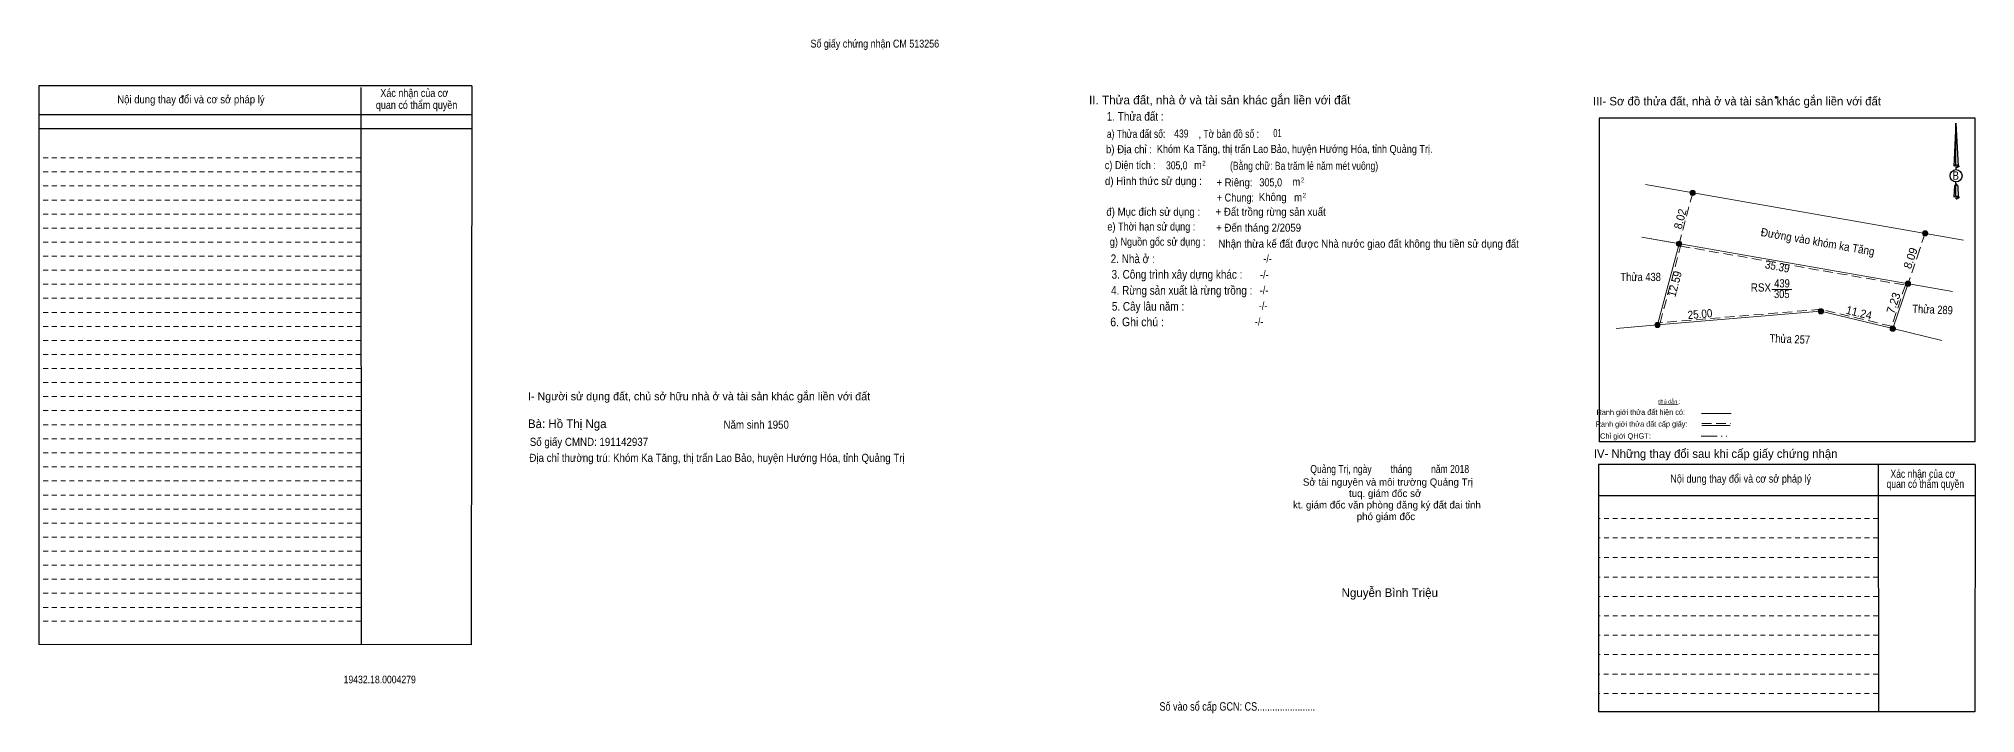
# Model space of a CAD drawing. Header units: metres. Extents: x 535677 to 536332, y 1839161 to 1839306.
# Drawn here: x 535677.5 to 535972.4, y 1839161.6 to 1839264.3 of the extents above; entities that cross this region are included whole.
import ezdxf
from ezdxf.enums import TextEntityAlignment as Align

# ---------------------------------------------------------------- set-up
doc = ezdxf.new("R2010")
doc.units = ezdxf.units.M
doc.header["$LTSCALE"] = 0.49
doc.header["$PDMODE"] = 32
doc.header["$PDSIZE"] = 0.245
for name, pattern in [('DASH_DOUBLE_DOT', [9.2, 5, -1.2, 0.3, -1.2, 0.3, -1.2]), ('MEDIUM_DASHED', [4.5, 3, -1.5]), ('SHORT_DASHED', [2.7, 1.5, -1.2])]:
    doc.linetypes.add(name, pattern=pattern)
for name, color, linetype in [('10', 7, 'Continuous'), ('23', 7, 'Continuous'), ('40', 7, 'Continuous')]:
    doc.layers.add(name, color=color, linetype=linetype)
for name, color, linetype, lineweight in [('15', 7, 'Continuous', 13), ('18', 7, 'Continuous', 25), ('28', 7, 'SHORT_DASHED', 13), ('52', 7, 'Continuous', 13), ('55', 7, 'Continuous', 13)]:
    doc.layers.add(name, color=color, linetype=linetype, lineweight=lineweight)

msp = doc.modelspace()

# ---------------------------------------------------------------- hatches: boundary and pattern name
at = {"layer": '15'}
for points in [[(535929.8043, 1839240.8274, 1), (535929.0043, 1839240.8274, 1)], [(535927.7343, 1839233.0774, 1), (535926.9343, 1839233.0774, 1)], [(535965.2143, 1839234.6674, 1), (535964.4143, 1839234.6674, 1)], [(535962.6043, 1839227.0074, 1), (535961.8043, 1839227.0074, 1)], [(535924.4343, 1839220.7174, 1), (535923.6343, 1839220.7174, 1)], [(535949.3443, 1839222.7974, 1), (535948.5443, 1839222.7974, 1)], [(535960.2743, 1839220.1574, 1), (535959.4743, 1839220.1574, 1)]]:
    msp.add_hatch(color=256, dxfattribs=at).paths.add_polyline_path(points)

# ---------------------------------------------------------------- linework, layer by layer
for p, q in [((535944.02, 1839238.29), (535922.21, 1839242.08)), ((535970.67, 1839233.65), (535944.02, 1839238.29)), ((535925.97, 1839233.32), (535921.64, 1839234.07)), ((535968.97, 1839225.83), (535921.64, 1839234.07)), ((535927.34, 1839233.08), (535924.04, 1839220.72)), ((535959.88, 1839220.16), (535962.21, 1839227.01)), ((535959.88, 1839220.16), (535962.21, 1839227.01)), ((535941.46, 1839226.14), (535944.51, 1839226.14)), ((535959.88, 1839220.16), (535967.38, 1839218.35)), ((535959.88, 1839220.16), (535967.38, 1839218.35))]:
    msp.add_line(p, q, dxfattribs=at)
at = {"layer": '15', "linetype": 'MEDIUM_DASHED'}
for p, q in [((535929.41, 1839240.83), (535927.34, 1839233.08)), ((535964.81, 1839234.67), (535963.89, 1839231.98)), ((535963.95, 1839232.11), (535962.21, 1839227.01)), ((535963.93, 1839232.11), (535963.89, 1839231.98))]:
    msp.add_line(p, q, dxfattribs=at)
msp.add_lwpolyline([(535927.57, 1839232.73), (535961.81, 1839226.78), (535959.69, 1839220.51), (535948.97, 1839223.1), (535924.45, 1839221.06)], close=True, dxfattribs=at)
at = {"layer": '15'}
msp.add_lwpolyline([(535924.04, 1839220.72), (535948.95, 1839222.8), (535959.88, 1839220.16)], dxfattribs=at)
msp.add_lwpolyline([(535924.04, 1839220.72), (535948.95, 1839222.8), (535959.88, 1839220.16)], dxfattribs=at)
for centre in [(535929.4043, 1839240.8274), (535927.3343, 1839233.0774), (535964.8143, 1839234.6674), (535962.2043, 1839227.0074), (535924.0343, 1839220.7174), (535948.9443, 1839222.7974), (535959.8743, 1839220.1574)]:
    msp.add_circle(centre, 0.4, dxfattribs=at)
at = {"layer": '18'}
for p, q in [((535969.51, 1839251.42), (535969.87, 1839244.89)), ((535969.51, 1839251.42), (535969.87, 1839244.89)), ((535969.51, 1839251.42), (535969.87, 1839244.89)), ((535969.23, 1839245.89), (535969.2, 1839244.89)), ((535969.51, 1839245.09), (535969.51, 1839244.82)), ((535969.51, 1839244.82), (535969.51, 1839244.67)), ((535969.51, 1839244.67), (535969.51, 1839244.44)), ((535969.51, 1839244.67), (535969.51, 1839244.44)), ((535969.51, 1839244.67), (535969.51, 1839244.44)), ((535969.51, 1839242.21), (535969.51, 1839242.52)), ((535969.51, 1839242.21), (535969.51, 1839242.52)), ((535969.51, 1839242.21), (535969.51, 1839242.52)), ((535969.51, 1839242.21), (535969.79, 1839241.84)), ((535969.51, 1839242.21), (535969.79, 1839241.84)), ((535969.51, 1839242.21), (535969.79, 1839241.84)), ((535969.79, 1839241.84), (535969.87, 1839240.16)), ((535969.79, 1839241.84), (535969.87, 1839240.16)), ((535969.79, 1839241.84), (535969.87, 1839240.16)), ((535969.51, 1839240.37), (535969.51, 1839240.11)), ((535969.51, 1839240.11), (535969.51, 1839239.94))]:
    msp.add_line(p, q, dxfattribs=at)
for points in [[(535969.51, 1839245.09), (535969.51, 1839251.42), (535969.23, 1839245.89)], [(535969.51, 1839240.37), (535969.51, 1839242.21), (535969.3, 1839241.84), (535969.23, 1839241.15), (535969.2, 1839240.16)]]:
    msp.add_lwpolyline(points, dxfattribs=at)
for centre, start_param, end_param in [((535969.5277, 1839244.8695), 1.57079633, 3.07445202), ((535969.5277, 1839244.8695), 0.06714063, 1.57079633), ((535969.5277, 1839244.8695), 4.71238898, 6.28318531), ((535969.5277, 1839240.124), 2.49106941, 3.07427841), ((535969.5277, 1839240.124), 1.57079633, 2.49106941), ((535969.5277, 1839240.124), 0.06714063, 1.57079633), ((535969.5277, 1839240.124), 4.71238898, 6.28318531)]:
    msp.add_ellipse(centre, major_axis=(0.3352, 0), ratio=0.655448, start_param=start_param, end_param=end_param, dxfattribs=at)
msp.add_ellipse((535969.5274, 1839243.4368), major_axis=(0, 0.9298), ratio=0.983453, dxfattribs=at)
for p in [(535969.87, 1839244.89), (535969.87, 1839240.16)]:
    msp.add_point(p, dxfattribs=at)
at = {"layer": '28', "linetype": 'Continuous', "lineweight": 25}
for p, q in [((535743.42, 1839257.14), (535677.47, 1839257.14)), ((535726.53, 1839256.87), (535726.57, 1839172.02)), ((535743.42, 1839257.14), (535743.35, 1839172.01)), ((535743.42, 1839252.7), (535677.56, 1839252.7)), ((535743.42, 1839252.7), (535677.56, 1839252.7)), ((535743.42, 1839250.56), (535677.56, 1839250.56)), ((535915.17, 1839252.19), (535915.17, 1839202.94)), ((535972.45, 1839202.94), (535915.17, 1839202.94)), ((535957.65, 1839199.47), (535957.7, 1839161.84)), ((535972.41, 1839199.47), (535972.37, 1839161.84)), ((535972.37, 1839194.69), (535915.08, 1839194.69)), ((535743.35, 1839172.01), (535677.47, 1839172.06)), ((535972.37, 1839161.84), (535915.08, 1839161.84))]:
    msp.add_line(p, q, dxfattribs=at)
at = {"layer": '28'}
for p, q in [((535726.53, 1839246.15), (535677.47, 1839246.15)), ((535726.53, 1839244.01), (535677.47, 1839244.01)), ((535726.53, 1839241.88), (535677.47, 1839241.88)), ((535726.53, 1839239.72), (535677.47, 1839239.72)), ((535726.53, 1839237.6), (535677.47, 1839237.6)), ((535726.53, 1839235.46), (535677.47, 1839235.46)), ((535726.53, 1839233.3), (535677.47, 1839233.3)), ((535726.53, 1839231.2), (535677.47, 1839231.2)), ((535726.53, 1839229.04), (535677.47, 1839229.04)), ((535726.53, 1839226.91), (535677.47, 1839226.91)), ((535726.53, 1839224.78), (535677.47, 1839224.78)), ((535726.53, 1839222.62), (535677.47, 1839222.62)), ((535726.53, 1839220.47), (535677.47, 1839220.47)), ((535726.53, 1839218.35), (535677.47, 1839218.35)), ((535726.53, 1839216.21), (535677.47, 1839216.21)), ((535726.53, 1839214.08), (535677.47, 1839214.08)), ((535726.53, 1839211.94), (535677.47, 1839211.94)), ((535726.53, 1839209.82), (535677.47, 1839209.82)), ((535726.53, 1839207.68), (535677.47, 1839207.68)), ((535726.53, 1839205.53), (535677.47, 1839205.53)), ((535726.53, 1839203.39), (535677.47, 1839203.39)), ((535726.53, 1839201.26), (535677.47, 1839201.26)), ((535726.53, 1839199.11), (535677.47, 1839199.11)), ((535726.53, 1839196.97), (535677.47, 1839196.97)), ((535726.53, 1839194.83), (535677.47, 1839194.83)), ((535726.53, 1839192.68), (535677.47, 1839192.68)), ((535726.53, 1839190.56), (535677.47, 1839190.56)), ((535957.65, 1839191.24), (535915.08, 1839191.24)), ((535726.53, 1839188.42), (535677.47, 1839188.42)), ((535726.53, 1839186.29), (535677.47, 1839186.29)), ((535957.65, 1839188.29), (535915.08, 1839188.29)), ((535726.53, 1839184.14), (535677.47, 1839184.14)), ((535957.65, 1839185.3), (535915.08, 1839185.3)), ((535726.53, 1839182.01), (535677.47, 1839182.01)), ((535726.53, 1839179.89), (535677.47, 1839179.89)), ((535957.65, 1839182.34), (535915.08, 1839182.34)), ((535726.53, 1839177.73), (535677.47, 1839177.73)), ((535957.65, 1839179.38), (535915.08, 1839179.38)), ((535726.53, 1839175.63), (535677.47, 1839175.63)), ((535957.65, 1839176.46), (535915.08, 1839176.46)), ((535957.65, 1839173.48), (535915.08, 1839173.48)), ((535957.65, 1839170.53), (535915.08, 1839170.53)), ((535957.62, 1839167.56), (535915.08, 1839167.56)), ((535957.62, 1839164.6), (535915.08, 1839164.6))]:
    msp.add_line(p, q, dxfattribs=at)
at = {"layer": '28', "linetype": 'Continuous', "lineweight": 25}
for points in [[(535743.42, 1839257.14), (535677.47, 1839257.14), (535677.47, 1839172.06)], [(535972.45, 1839202.94), (535972.45, 1839252.19), (535915.17, 1839252.19)], [(535972.41, 1839199.47), (535915.08, 1839199.47), (535915.08, 1839161.84)]]:
    msp.add_lwpolyline(points, dxfattribs=at)
at = {"layer": '28'}
msp.add_point((535942.09, 1839255.38), dxfattribs=at)
at = {"layer": '52'}
msp.add_line((535917.77, 1839220.2), (535924.04, 1839220.72), dxfattribs=at)
msp.add_line((535917.77, 1839220.2), (535924.04, 1839220.72), dxfattribs=at)
at = {"layer": '55'}
for p, q in [((535924.23, 1839208.62), (535927.21, 1839208.65)), ((535930.76, 1839207.25), (535935.25, 1839207.25)), ((535930.78, 1839205.42), (535935.1, 1839205.42)), ((535930.78, 1839205.42), (535935.1, 1839205.42))]:
    msp.add_line(p, q, dxfattribs=at)
at = {"layer": '55', "linetype": 'DASH_DOUBLE_DOT'}
msp.add_line((535930.71, 1839203.79), (535935.21, 1839203.79), dxfattribs=at)
at = {"layer": '55', "linetype": 'MEDIUM_DASHED'}
msp.add_line((535930.78, 1839205.72), (535935.22, 1839205.72), dxfattribs=at)

# ---------------------------------------------------------------- texts
at = {"layer": '10', "width": 0.9}
msp.add_text('Nhận thừa kế đất được Nhà nước giao đất không thu tiền sử dụng đất', height=1.22, dxfattribs=at).set_placement((535857.16, 1839232.48))
at = {"layer": '15'}
for s, rotation, width, p in [('8.02', 75.046, 0.95, (535928.1043, 1839236.6937)), ('Đường vào khóm ka Tăng', 350.124, 0.9, (535948.3528, 1839232.7701)), ('35.39', 349.101, 0.9, (535942.1918, 1839229.0157)), ('12.59', 75.051, 0.95, (535927.2696, 1839226.8088)), ('25.00', 4.773, 0.9, (535930.573, 1839221.7556)), ('11.24', 346.421, 0.95, (535954.5983, 1839221.9791)), ('Thửa 289', 357.736, 0.85, (535965.9253, 1839222.4484)), ('Thửa 257', 357.736, 0.85, (535944.1753, 1839217.9588))]:
    msp.add_text(s, height=1.25, rotation=rotation, dxfattribs=dict(at, width=width)).set_placement(p, align=Align.CENTER)
for s, rotation, p in [('8.09', 71.117, (535963.1708, 1839230.6827)), ('7.23', 71.214, (535960.5798, 1839223.8587))]:
    msp.add_text(s, height=1.25, rotation=rotation, dxfattribs=at).set_placement(p, align=Align.CENTER)
for s, width, p in [('Thửa 438', 0.85, (535921.48, 1839227.4)), ('RSX', 0.9, (535939.795, 1839225.8)), ('439', 0.85, (535943.01, 1839226.43)), ('305', 0.85, (535942.975, 1839224.81))]:
    msp.add_text(s, height=1.25, dxfattribs=dict(at, width=width)).set_placement(p, align=Align.CENTER)
at = {"layer": '18'}
for s, height, p in [('II. Thửa đất, nhà ở và tài sản khác gắn liền với đất', 1.33, (535857.36, 1839254.3)), ('Bà: Hồ Thị Nga  ', 1.31, (535758.465, 1839205.02)), ('Sở tài nguyên và môi trường Quảng Trị', 1.108, (535882.985, 1839196.25)), ('tuq. giám đốc sở', 1.109, (535882.565, 1839194.53)), ('kt. giám đốc văn phòng đăng ký đất đai tỉnh', 1.109, (535882.83, 1839192.78)), ('phó giám đốc', 1.109, (535882.685, 1839191.01)), ('Nguyễn Bình Triệu', 1.317, (535883.265, 1839179.31))]:
    msp.add_text(s, height=height, dxfattribs=at).set_placement(p, align=Align.CENTER)
for s, height, width, p in [('a) Thửa đất số:              , Tờ bản đồ số : ', 1.219, 0.8, (535851.935, 1839249.2)), ('1. Thửa đất :', 1.33, 0.85, (535844.49, 1839251.81)), ('b) Địa chỉ : ', 1.219, 0.9, (535843.745, 1839246.86)), ('c) Diện tích :                                                   ', 1.219, 0.85, (535853.565, 1839244.44)), ('305,0', 1.22, 0.8, (535850.815, 1839244.41)), (' m', 1.219, 0.85, (535853.85, 1839244.45)), ('2', 0.7383, 0.75, (535854.96, 1839244.98)), ('(Bằng chữ: Ba trăm lẻ năm mét vuông)', 1.22, 0.8, (535870.215, 1839244.34)), ('d) Hình thức sử dụng :', 1.219, 0.9, (535847.27, 1839242.03)), ('+ Riêng: ', 1.219, 0.9, (535859.81, 1839241.81)), ('305,0', 1.22, 0.85, (535865.13, 1839241.82)), (' m', 1.219, 0.9, (535868.82, 1839241.91)), ('2', 0.7383, 0.8, (535870.01, 1839242.42)), ('B', 1.277, 0.85, (535969.475, 1839242.82)), ('đ) Mục đích sử dụng :', 1.219, 0.9, (535847.235, 1839237.34)), ('+ Đất trồng rừng sản xuất', 1.22, 0.9, (535865.125, 1839237.34)), ('       + Chung:', 1.219, 0.85, (535858.405, 1839239.5)), ('Không', 1.219, 0.9, (535865.435, 1839239.58)), (' m', 1.219, 0.9, (535869.1, 1839239.53)), ('2', 0.7383, 0.8, (535870.26, 1839240.08)), ('e) Thời hạn sử dụng :', 1.219, 0.85, (535846.95, 1839235.09)), ('+ Đến tháng 2/2059', 1.22, 0.9, (535863.285, 1839234.92)), ('g) Nguồn gốc sử dụng :', 1.219, 0.85, (535847.905, 1839232.78)), ('2. Nhà ở :', 1.33, 0.85, (535844.105, 1839230.13)), ('3. Công trình xây dựng khác :', 1.33, 0.85, (535850.85, 1839227.76)), ('4. Rừng sản xuất là rừng trồng :', 1.33, 0.85, (535851.575, 1839225.32)), ('5. Cây lâu năm :', 1.33, 0.85, (535846.435, 1839222.89)), ('6. Ghi chú :', 1.33, 0.9, (535844.785, 1839220.52)), ('Quảng Trị, ngày        tháng        năm 2018', 1.218, 0.8, (535883.255, 1839198.18)), ('19432.18.0004279', 1.16, 0.85, (535729.41, 1839166.17)), ('Số vào sổ cấp GCN: CS.......................', 1.291, 0.8, (535860.035, 1839162))]:
    msp.add_text(s, height=height, dxfattribs=dict(at, width=width)).set_placement(p, align=Align.CENTER)
at = {"layer": '18', "width": 0.85}
msp.add_text(' Khóm Ka Tăng, thị trấn Lao Bảo, huyện Hướng Hóa, tỉnh Quảng Trị.', height=1.22, dxfattribs=at).set_placement((535847.4, 1839246.9))
at = {"layer": '23'}
for s, width, p in [('439', 0.8, (535851.52, 1839249.25)), ('01', 0.7, (535866.16, 1839249.32))]:
    msp.add_text(s, height=1.22, dxfattribs=dict(at, width=width)).set_placement(p, align=Align.CENTER)
at = {"layer": '28'}
for s, height, width, p in [('Xác nhận của cơ', 1.204, 0.85, (535734.675, 1839255.43)), ('Xác nhận của cơ', 1.204, 0.85, (535734.675, 1839255.43)), ('Nội dung thay đổi và cơ sở pháp lý', 1.204, 0.9, (535700.655, 1839254.46)), ('Nội dung thay đổi và cơ sở pháp lý', 1.204, 0.9, (535700.655, 1839254.46)), (' quan có thẩm quyền', 1.204, 0.85, (535734.835, 1839253.61)), (' quan có thẩm quyền', 1.204, 0.85, (535734.835, 1839253.61)), ('-/-', 1.219, 0.85, (535864.65, 1839230.2)), ('-/-', 1.219, 0.85, (535864.16, 1839227.79)), ('-/-', 1.219, 0.85, (535863.97, 1839223.03)), ('-/-', 1.219, 0.85, (535864.11, 1839225.41)), ('-/-', 1.219, 0.85, (535863.37, 1839220.61)), ('Nội dung thay đổi và cơ sở pháp lý', 1.219, 0.85, (535936.72, 1839196.71)), ('Xác nhận của cơ', 1.219, 0.8, (535964.455, 1839197.45)), (' quan có thẩm quyền', 1.219, 0.8, (535964.665, 1839195.92))]:
    msp.add_text(s, height=height, dxfattribs=dict(at, width=width)).set_placement(p, align=Align.CENTER)
for s, height, p in [('III- Sơ đồ thửa đất, nhà ở và tài sản khác gắn liền với đất', 1.293, (535936.16, 1839254.14)), ('I- Người sử dụng đất, chủ sở hữu nhà ở và tài sản khác gắn liền với đất', 1.221, (535778.05, 1839209.25)), ('IV- Những thay đổi sau khi cấp giấy chứng nhận', 1.293, (535932.905, 1839200.48))]:
    msp.add_text(s, height=height, dxfattribs=at).set_placement(p, align=Align.CENTER)
at = {"layer": '28', "width": 0.9}
for s, p in [('Năm sinh 1950', (535781.78, 1839204.93)), ('Số giấy CMND: 191142937', (535752.27, 1839202.31)), ('Địa chỉ thường trú: Khóm Ka Tăng, thị trấn Lao Bảo, huyện Hướng Hóa, tỉnh Quảng Trị', (535752.21, 1839199.88))]:
    msp.add_text(s, height=1.23, dxfattribs=at).set_placement(p)
at = {"layer": '40', "width": 0.85}
msp.add_text('Số giấy chứng nhận CM 513256', height=1.197, dxfattribs=at).set_placement((535804.825, 1839262.95), align=Align.CENTER)
at = {"layer": '55'}
msp.add_text('chú dẫn :', height=0.6115, rotation=359.974, dxfattribs=at).set_placement((535925.7999, 1839208.7492), align=Align.CENTER)
for s, height, width, p in [('Ranh giới thửa đất hiện có:', 0.8317, 0.8, (535921.499, 1839207.0229)), ('Chỉ giới QHGT:', 0.8282, 0.85, (535919.169, 1839203.4077)), ('Ranh giới thửa đất cấp giấy:', 0.8282, 0.8, (535921.619, 1839205.2234))]:
    msp.add_text(s, height=height, rotation=0.135, dxfattribs=dict(at, width=width)).set_placement(p, align=Align.CENTER)

doc.saveas('drawing.dxf')
